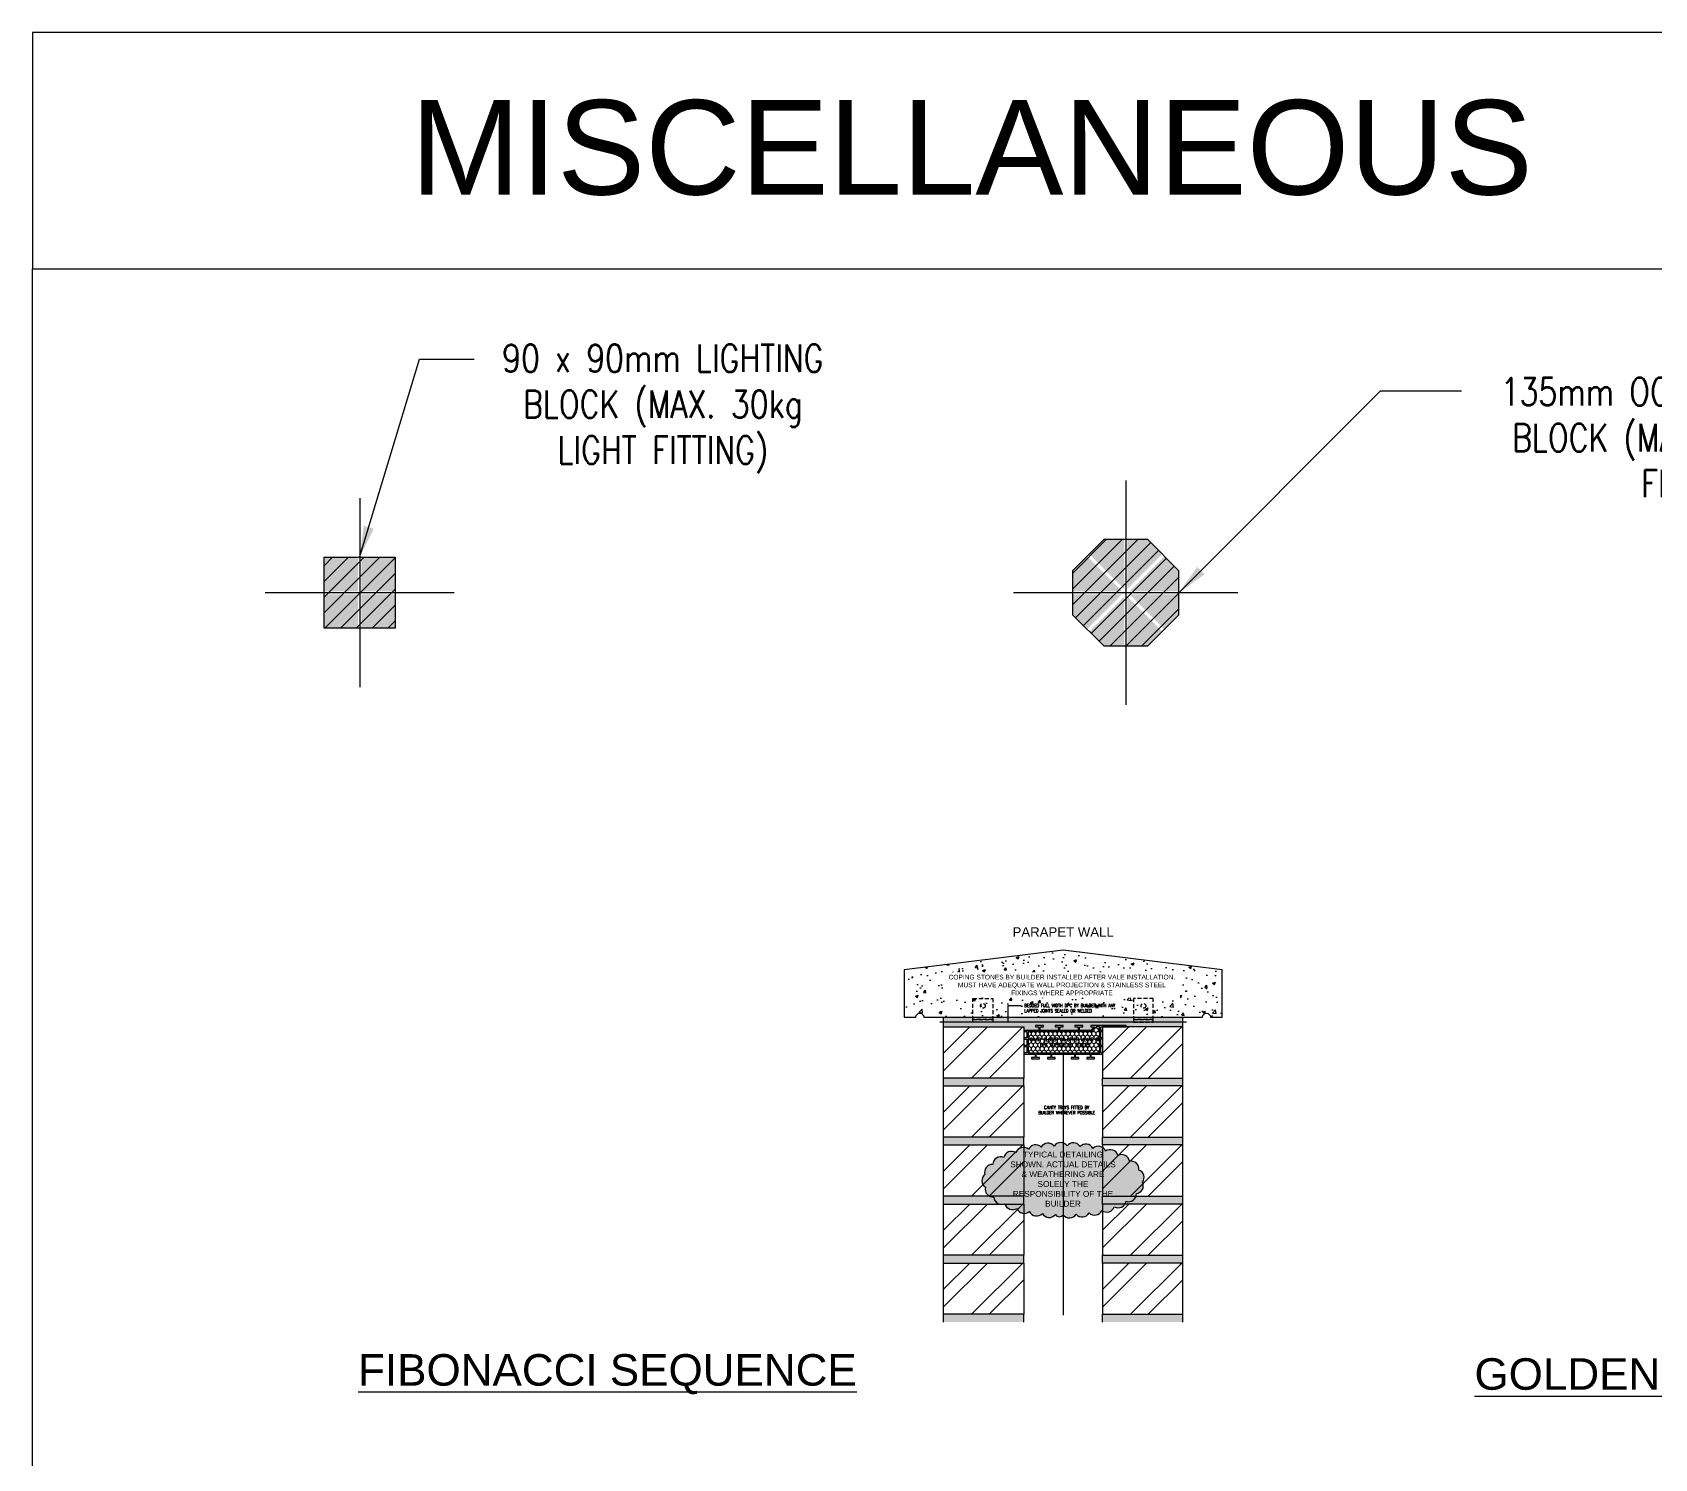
# Model space of a CAD drawing. Header units: millimetres. Extents: x 0 to 23312, y -3206 to 11448.
# Drawn here: x 0 to 2060, y 9637 to 11448 of the extents above; entities that cross this region are included whole.
import ezdxf

# ---------------------------------------------------------------- set-up
doc = ezdxf.new("R2010")
doc.units = ezdxf.units.MM
doc.header["$LTSCALE"] = 10
doc.linetypes.add('HIDDEN', pattern=[0.375, 0.25, -0.125])
for name, color, linetype in [('02 - Notes & Text', 251, 'Continuous'), ('40 - Detail Outline', 142, 'Continuous'), ('41 - Detail', 7, 'Continuous'), ('42 - Detail Hatch', 251, 'Continuous'), ('44 - Detail Text', 7, 'Continuous')]:
    doc.layers.add(name, color=color, linetype=linetype)
doc.styles.add('1-2', font='romans.shx', dxfattribs={"width": 0.8, "height": 4})
doc.styles.add('1-20', font='romans.shx', dxfattribs={"width": 0.8, "height": 40})
doc.linetypes.add('BATTING', pattern='A,0.00254,-2.54,[134,ltypeshp.shx,S=2.54,R=0,X=-2.54,Y=0],-5.08,[134,ltypeshp.shx,S=2.54,R=180,X=2.54,Y=0],-2.54', length=10.16254)
doc.dimstyles.new('1-2', dxfattribs={"dimtxt": 4, "dimasz": 4, "dimexe": 4, "dimexo": 4, "dimgap": 4, "dimtad": 1, "dimdec": 0, "dimzin": 0, "dimdsep": 46, "dimtxsty": '1-2', "dimblk": 'OBLIQUE', "dimcen": 4, "dimdle": 4, "dimclrd": 251, "dimclre": 251, "dimclrt": 251, "dimadec": 0, "dimazin": 0, "dimtfac": 1, "dimtdec": 0, "dimtix": 1, "dimtmove": 1, "dimatfit": 3, "dimfxl": 1, "dimtolj": 1, "dimtzin": 0, "dimlwd": 25, "dimarcsym": 0})
doc.dimstyles.new('1-20', dxfattribs={"dimtxt": 40, "dimasz": 40, "dimexe": 40, "dimexo": 40, "dimgap": 40, "dimtad": 1, "dimdec": 0, "dimzin": 0, "dimdsep": 46, "dimtxsty": '1-20', "dimblk": 'OBLIQUE', "dimcen": 40, "dimdle": 40, "dimclrd": 251, "dimclre": 251, "dimclrt": 251, "dimadec": 0, "dimazin": 0, "dimtfac": 1, "dimtdec": 0, "dimtix": 1, "dimtmove": 1, "dimatfit": 3, "dimfxl": 1, "dimtolj": 1, "dimtzin": 0, "dimlwd": 25, "dimarcsym": 0})
pattern_1 = [(45, (1241.35, 9427.94), (-33.676, 33.676), []), (45, (1263.8, 9427.94), (-33.676, 33.676), [])]
pattern_2 = [(30, (1241.3489, 9427.9387), (-0.0531712, 0.8858452), [0, -0.79375])]
pattern_3 = [(45, (1241.35, 9352.94), (-33.676, 33.676), []), (45, (1263.8, 9352.94), (-33.676, 33.676), [])]
pattern_4 = [(30, (1241.3489, 9352.9387), (-0.0531712, 0.8858452), [0, -0.79375])]
pattern_5 = [(45, (1241.35, 9277.94), (-33.676, 33.676), []), (45, (1263.8, 9277.94), (-33.676, 33.676), [])]
pattern_6 = [(30, (1241.3489, 9277.9387), (-0.0531712, 0.8858452), [0, -0.79375])]
pattern_7 = [(45, (1241.35, 9202.94), (-33.676, 33.676), []), (45, (1263.8, 9202.94), (-33.676, 33.676), [])]
pattern_8 = [(30, (1241.3489, 9202.9387), (-0.0531712, 0.8858452), [0, -0.79375])]
pattern_9 = [(45, (1241.35, 9127.94), (-33.676, 33.676), []), (45, (1263.8, 9127.94), (-33.676, 33.676), [])]
pattern_10 = [(30, (1241.3489, 9127.9387), (-0.0531712, 0.8858452), [0, -0.79375])]

# ---------------------------------------------------------------- blocks, each defined once
blk = doc.blocks.new('_Oblique')
at = {"color": 0, "linetype": 'ByBlock', "lineweight": -2}
blk.add_line((-0.5, -0.5), (0.5, 0.5), dxfattribs=at)
blk = doc.blocks.new('A$Cb42050df')
at = {"layer": '41 - Detail', "color": 3, "char_height": 40, "width": 697.165, "attachment_point": 5, "style": '1-20'}
for s, insert in [('\\A1;{\\fArial|b0|i0|c0|p34;\\W1;\\LFIBONACCI SEQUENCE}', (-1263.9, 1153.1)), ('\\A1;{\\fArial|b0|i0|c0|p34;\\W1;\\LGOLDEN RATIO}', (48.3, 1153.1))]:
    blk.add_mtext(s, dxfattribs=dict(at, insert=insert))

msp = doc.modelspace()

# ---------------------------------------------------------------- hatches: boundary and pattern name
h = msp.add_hatch()
h.set_pattern_fill('ANSI32', color=251, scale=5, style=0)
h.set_pattern_definition(pattern_1)
h.paths.add_polyline_path([(1156.924, 10185.036), (1258.924, 10185.036), (1258.924, 10120.036), (1156.924, 10120.036)])
at = {"ltscale": 2}
h = msp.add_hatch(dxfattribs=at)
h.set_pattern_fill('HONEY', color=251, angle=270, style=0)
h.set_pattern_definition([(270, (-18864.6554, 6301.178), (2.74963064, -4.7625), [3.175, -6.35]), (30, (-18864.6554, 6301.178), (2.74963066, 4.7625), [3.175, -6.35]), (330, (-18864.6554, 6301.178), (5.4992613, -1e-08), [-6.35, 3.175])])
edge = h.paths.add_edge_path()
edge.add_arc((1355.424, 10152.286), 0.25, 270, 360)
edge.add_line((1355.674, 10152.286), (1355.674, 10184.786))
edge.add_arc((1355.424, 10184.786), 0.25, 0, 90)
edge.add_line((1355.424, 10185.036), (1350.795, 10185.036))
edge.add_line((1350.795, 10185.036), (1344.795, 10179.036))
edge.add_line((1344.795, 10179.036), (1264.674, 10179.036))
edge.add_arc((1264.674, 10178.786), 0.25, 90, 180)
edge.add_line((1264.424, 10178.786), (1264.424, 10152.286))
edge.add_arc((1264.674, 10152.286), 0.25, 180, 270)
edge.add_line((1264.674, 10152.036), (1355.424, 10152.036))
h = msp.add_hatch()
h.set_pattern_fill('ANSI32', color=251, scale=5, style=0)
h.set_pattern_definition(pattern_1)
h.paths.add_polyline_path([(1460.924, 10185.036), (1358.924, 10185.036), (1358.924, 10120.036), (1460.924, 10120.036)])
h = msp.add_hatch()
h.set_pattern_fill('ANSI32', color=251, scale=5, style=0)
h.set_pattern_definition(pattern_3)
h.paths.add_polyline_path([(1156.924, 10110.036), (1258.924, 10110.036), (1258.924, 10045.036), (1156.924, 10045.036)])
h = msp.add_hatch()
h.set_pattern_fill('ANSI32', color=251, scale=5, style=0)
h.set_pattern_definition(pattern_3)
h.paths.add_polyline_path([(1460.924, 10110.036), (1358.924, 10110.036), (1358.924, 10045.036), (1460.924, 10045.036)])
h = msp.add_hatch()
h.set_pattern_fill('ANSI32', color=251, scale=5, style=0)
h.set_pattern_definition(pattern_5)
h.paths.add_polyline_path([(1156.924, 10035.036), (1258.924, 10035.036), (1258.924, 9970.036), (1156.924, 9970.036)])
h = msp.add_hatch()
h.set_pattern_fill('ANSI32', color=251, scale=5, style=0)
h.set_pattern_definition(pattern_5)
h.paths.add_polyline_path([(1460.924, 10035.036), (1358.924, 10035.036), (1358.924, 9970.036), (1460.924, 9970.036)])
h = msp.add_hatch()
h.set_pattern_fill('ANSI32', color=251, scale=5, style=0)
h.set_pattern_definition(pattern_7)
h.paths.add_polyline_path([(1156.924, 9960.036), (1258.924, 9960.036), (1258.924, 9895.036), (1156.924, 9895.036)])
h = msp.add_hatch()
h.set_pattern_fill('ANSI32', color=251, scale=5, style=0)
h.set_pattern_definition(pattern_7)
h.paths.add_polyline_path([(1460.924, 9960.036), (1358.924, 9960.036), (1358.924, 9895.036), (1460.924, 9895.036)])
h = msp.add_hatch()
h.set_pattern_fill('ANSI32', color=251, scale=5, style=0)
h.set_pattern_definition(pattern_9)
h.paths.add_polyline_path([(1156.924, 9885.036), (1258.924, 9885.036), (1258.924, 9820.036), (1156.924, 9820.036)])
h = msp.add_hatch()
h.set_pattern_fill('ANSI32', color=251, scale=5, style=0)
h.set_pattern_definition(pattern_9)
h.paths.add_polyline_path([(1460.924, 9885.036), (1358.924, 9885.036), (1358.924, 9820.036), (1460.924, 9820.036)])
at = {"layer": '40 - Detail Outline', "ltscale": 10}
h = msp.add_hatch(color=69, dxfattribs=at)
h.dxf.hatch_style = 1
h.paths.add_polyline_path([(1339.268, 10782.567), (1320.912, 10764.211), (1320.912, 10738.251), (1383.583, 10738.251)])
h.paths.add_polyline_path([(1386.412, 10803.751), (1360.452, 10803.751), (1342.096, 10785.395), (1386.412, 10741.08)])
h.paths.add_polyline_path([(1434.727, 10785.395), (1416.371, 10803.751), (1390.412, 10803.751), (1390.412, 10741.08)])
h.paths.add_polyline_path([(1455.912, 10764.211), (1437.556, 10782.567), (1393.24, 10738.251), (1455.912, 10738.251)])
h.paths.add_polyline_path([(1455.912, 10734.251), (1393.24, 10734.251), (1437.556, 10689.936), (1455.912, 10708.292)])
h.paths.add_polyline_path([(1390.412, 10731.423), (1390.412, 10668.751), (1416.371, 10668.751), (1434.727, 10687.108)])
h.paths.add_polyline_path([(1386.412, 10731.423), (1342.096, 10687.108), (1360.452, 10668.751), (1386.412, 10668.751)])
h.paths.add_polyline_path([(1383.583, 10734.251), (1320.912, 10734.251), (1320.912, 10708.292), (1339.268, 10689.936)])
h = msp.add_hatch(color=69, dxfattribs=at)
h.dxf.hatch_style = 1
h.paths.add_polyline_path([(460.612, 10781.251), (417.612, 10781.251), (417.612, 10738.251), (460.612, 10738.251)])
h.paths.add_polyline_path([(460.612, 10734.251), (417.612, 10734.251), (417.612, 10691.251), (460.612, 10691.251)])
h.paths.add_polyline_path([(413.612, 10734.251), (370.612, 10734.251), (370.612, 10691.251), (413.612, 10691.251)])
h.paths.add_polyline_path([(413.612, 10781.251), (370.612, 10781.251), (370.612, 10738.251), (413.612, 10738.251)])
h = msp.add_hatch(dxfattribs=at)
h.set_pattern_fill('AR-CONC', color=251, scale=0.2)
h.set_pattern_definition([(50, (-18864.655, 6301.178), (36.436934, -3.187817), [3.81, -41.91]), (355, (-18864.655, 6301.178), (-7.048684, 38.21137), [3.048, -33.52812]), (100.45144, (-18861.62, 6300.912), (29.38825, 35.02355), [3.238, -35.61805]), (46.1842, (-18864.655, 6311.34), (54.21581, -8.40847), [5.715, -62.865]), (96.63556, (-18860.14, 6310.637), (47.48083, 49.48522), [4.857, -53.42712]), (351.18415, (-18864.655, 6311.34), (47.48083, 49.48522), [4.572, -50.29195]), (21, (-18859.575, 6308.798), (30.32288, -20.45304), [3.81, -41.91]), (326, (-18859.575, 6308.798), (12.360406, 36.83759), [3.048, -33.528]), (71.45144, (-18857.05, 6307.094), (42.683284, 16.384554), [3.238, -35.61799]), (37.5, (-18864.655, 6301.178), (0.617721, 16.911008), [0, -33.1216, 0, -34.036, 0, -33.655]), (7.5, (-18864.655, 6301.178), (13.363933, 20.036115), [0, -19.4056, 0, -32.3596, 0, -12.827]), (327.5, (-18875.984, 6301.178), (27.118119, -1.145749), [0, -12.7, 0, -39.624, 0, -52.578]), (317.5, (-18881.064, 6301.178), (29.625836, 5.085298), [0, -16.51, 0, -26.3144, 0, -37.338])])
h.paths.add_polyline_path([(1308.924, 10282.276), (1106.924, 10257.276), (1106.924, 10197.276), (1121.924, 10197.276, -1), (1131.924, 10197.276), (1485.924, 10197.276, -1), (1495.924, 10197.276), (1510.924, 10197.276), (1510.924, 10257.276)])
h.paths.add_polyline_path([(1273.73, 10231.919), (1340.999, 10231.919), (1340.999, 10244.283), (1273.73, 10244.283)], flags=24)
at = {"layer": '40 - Detail Outline'}
h = msp.add_hatch(dxfattribs=at)
h.set_pattern_fill('DOTS', color=251, scale=0.5, angle=30, style=0)
h.set_pattern_definition([(30, (0, 11447.7758), (-0.05317117, 0.88584516), [0, -0.79375])])
h.paths.add_polyline_path([(1460.924, 10197.276), (1156.924, 10197.276), (1156.924, 10185.036), (1258.924, 10185.036), (1258.924, 10180.536), (1278.174, 10180.536), (1278.174, 10185.036), (1273.924, 10185.036), (1273.924, 10186.536), (1276.174, 10186.536), (1276.424, 10186.286), (1276.674, 10186.536), (1281.174, 10186.536), (1281.424, 10186.286), (1281.674, 10186.536), (1283.924, 10186.536), (1283.924, 10185.036), (1279.674, 10185.036), (1279.674, 10180.536), (1303.174, 10180.536), (1303.174, 10185.036), (1298.924, 10185.036), (1298.924, 10186.536), (1301.174, 10186.536), (1301.424, 10186.286), (1301.674, 10186.536), (1306.174, 10186.536), (1306.424, 10186.286), (1306.674, 10186.536), (1308.924, 10186.536), (1308.924, 10185.036), (1304.674, 10185.036), (1304.674, 10180.536), (1328.174, 10180.536), (1328.174, 10185.036), (1323.924, 10185.036), (1323.924, 10186.536), (1326.174, 10186.536), (1326.424, 10186.286), (1326.674, 10186.536), (1331.174, 10186.536), (1331.424, 10186.286), (1331.674, 10186.536), (1333.924, 10186.536), (1333.924, 10185.036), (1329.674, 10185.036), (1329.674, 10180.536), (1344.174, 10180.536), (1348.674, 10185.036), (1343.924, 10185.036), (1343.924, 10186.536), (1346.294, 10186.536), (1346.424, 10186.666), (1346.554, 10186.536), (1351.294, 10186.536), (1351.424, 10186.666), (1351.554, 10186.536), (1356.294, 10186.536), (1356.424, 10186.666), (1356.554, 10186.536), (1361.294, 10186.536), (1361.424, 10186.666), (1361.554, 10186.536), (1366.294, 10186.536), (1366.424, 10186.666), (1366.554, 10186.536), (1371.294, 10186.536), (1371.424, 10186.666), (1371.554, 10186.536), (1376.294, 10186.536), (1376.424, 10186.666), (1376.554, 10186.536), (1381.294, 10186.536), (1381.424, 10186.666), (1381.554, 10186.536), (1386.294, 10186.536), (1386.424, 10186.666), (1386.554, 10186.536), (1388.924, 10186.536), (1388.924, 10185.036), (1460.924, 10185.036)])
h = msp.add_hatch(dxfattribs=at)
h.set_pattern_fill('DOTS', color=251, scale=0.5, angle=30, style=0)
h.set_pattern_definition(pattern_2)
h.paths.add_polyline_path([(1156.924, 10120.036), (1156.924, 10110.036), (1258.924, 10110.036), (1258.924, 10120.036)])
h = msp.add_hatch(dxfattribs=at)
h.set_pattern_fill('DOTS', color=251, scale=0.5, angle=30, style=0)
h.set_pattern_definition(pattern_2)
h.paths.add_polyline_path([(1460.924, 10120.036), (1460.924, 10110.036), (1358.924, 10110.036), (1358.924, 10120.036)])
h = msp.add_hatch(dxfattribs=at)
h.set_pattern_fill('DOTS', color=251, scale=0.5, angle=30, style=0)
h.set_pattern_definition(pattern_4)
h.paths.add_polyline_path([(1156.924, 10045.036), (1156.924, 10035.036), (1258.924, 10035.036), (1258.924, 10045.036)])
h = msp.add_hatch(dxfattribs=at)
h.set_pattern_fill('DOTS', color=251, scale=0.5, angle=30, style=0)
h.set_pattern_definition(pattern_4)
h.paths.add_polyline_path([(1460.924, 10045.036), (1460.924, 10035.036), (1358.924, 10035.036), (1358.924, 10045.036)])
h = msp.add_hatch(dxfattribs=at)
h.set_pattern_fill('DOTS', color=251, scale=0.5, angle=30, style=0)
h.set_pattern_definition(pattern_6)
h.paths.add_polyline_path([(1156.924, 9970.036), (1156.924, 9960.036), (1258.924, 9960.036), (1258.924, 9970.036)])
h = msp.add_hatch(dxfattribs=at)
h.set_pattern_fill('DOTS', color=251, scale=0.5, angle=30, style=0)
h.set_pattern_definition(pattern_6)
h.paths.add_polyline_path([(1460.924, 9970.036), (1460.924, 9960.036), (1358.924, 9960.036), (1358.924, 9970.036)])
h = msp.add_hatch(dxfattribs=at)
h.set_pattern_fill('DOTS', color=251, scale=0.5, angle=30, style=0)
h.set_pattern_definition(pattern_8)
h.paths.add_polyline_path([(1156.924, 9895.036), (1156.924, 9885.036), (1258.924, 9885.036), (1258.924, 9895.036)])
h = msp.add_hatch(dxfattribs=at)
h.set_pattern_fill('DOTS', color=251, scale=0.5, angle=30, style=0)
h.set_pattern_definition(pattern_8)
h.paths.add_polyline_path([(1460.924, 9895.036), (1460.924, 9885.036), (1358.924, 9885.036), (1358.924, 9895.036)])
h = msp.add_hatch(dxfattribs=at)
h.set_pattern_fill('DOTS', color=251, scale=0.5, angle=30, style=0)
h.set_pattern_definition(pattern_10)
h.paths.add_polyline_path([(1156.924, 9820.036), (1156.924, 9810.036), (1258.924, 9810.036), (1258.924, 9820.036)])
h = msp.add_hatch(dxfattribs=at)
h.set_pattern_fill('DOTS', color=251, scale=0.5, angle=30, style=0)
h.set_pattern_definition(pattern_10)
h.paths.add_polyline_path([(1460.924, 9820.036), (1460.924, 9810.036), (1358.924, 9810.036), (1358.924, 9820.036)])
at = {"layer": '42 - Detail Hatch', "ltscale": 10}
h = msp.add_hatch(dxfattribs=at)
h.set_pattern_fill('JIS_WOOD', color=251, scale=20)
h.paths.add_polyline_path([(1455.912, 10764.211), (1416.371, 10803.751), (1360.452, 10803.751), (1320.912, 10764.211), (1320.912, 10708.292), (1360.452, 10668.751), (1416.371, 10668.751), (1455.912, 10708.292)])
h = msp.add_hatch(dxfattribs=at)
h.set_pattern_fill('JIS_WOOD', color=251, scale=20)
h.paths.add_polyline_path([(370.612, 10781.251), (460.612, 10781.251), (460.612, 10691.251), (370.612, 10691.251)])
at = {"layer": '44 - Detail Text', "ltscale": 10}
h = msp.add_hatch(color=69, dxfattribs=at)
h.dxf.hatch_style = 1
edge = h.paths.add_edge_path()
edge.add_arc((1317.004, 9952.42), 10.069, 217.04926, 327.04926)
edge.add_arc((1333.019, 9953.587), 10.069, 221.287893, 331.287893)
edge.add_arc((1348.845, 9955.992), 10.068, 225.995533, 335.995533)
edge.add_arc((1364.282, 9959.794), 10.066, 231.689332, 341.689332)
edge.add_arc((1378.958, 9965.292), 10.06, 239.41448, 349.41448)
edge.add_arc((1391.97, 9972.982), 10.036, 251.870574, 361.870573)
edge.add_arc((1400.768, 9983.135), 9.902, 277.151369, 387.151369)
edge.add_arc((1401.962, 9993.864), 9.828, 320.808593, 430.808593)
edge.add_arc((1395.263, 10004.46), 10.016, 352.460492, 462.460492)
edge.add_arc((1383.132, 10012.921), 10.056, 7.532875, 117.532875)
edge.add_arc((1368.821, 10019.02), 10.065, 16.264742, 126.264741)
edge.add_arc((1353.561, 10023.295), 10.068, 22.421037, 132.421037)
edge.add_arc((1337.827, 10026.1), 10.069, 27.35768, 137.35768)
edge.add_arc((1321.854, 10027.63), 10.069, 31.698267, 141.698267)
edge.add_arc((1305.786, 10027.98), 10.069, 35.809268, 145.809268)
edge.add_arc((1289.741, 10027.169), 10.069, 39.975106, 149.975105)
edge.add_arc((1273.841, 10025.151), 10.068, 44.498961, 154.49896)
edge.add_arc((1258.259, 10021.794), 10.067, 49.819503, 159.819503)
edge.add_arc((1243.294, 10016.851), 10.063, 56.760616, 166.760616)
edge.add_arc((1229.621, 10009.886), 10.048, 67.29652, 177.29652)
edge.add_arc((1219.118, 10000.405), 9.966, 87.32125, 197.321249)
edge.add_arc((1215.517, 9989.641), 9.785, 127.176537, 237.176537)
edge.add_arc((1219.867, 9978.884), 9.981, 165.285576, 275.285576)
edge.add_arc((1230.813, 9969.637), 10.05, 183.950362, 293.950362)
edge.add_arc((1244.657, 9962.886), 10.063, 193.997131, 303.997131)
edge.add_arc((1259.7, 9958.107), 10.067, 200.730583, 310.730583)
edge.add_arc((1275.322, 9954.884), 10.069, 205.950432, 315.950432)
edge.add_arc((1291.241, 9952.983), 10.069, 210.425356, 320.425356)
edge.add_arc((1304.06, 9949.95), 6.084, 213.7662, 323.7662)

# ---------------------------------------------------------------- linework, layer by layer
at = {"color": 251, "linetype": 'BATTING', "ltscale": 0.48}
msp.add_line((1308.924, 10150.536), (1308.924, 9818.822), dxfattribs=at)
at = {"ltscale": 10}
for p, q in [((1156.924, 10110.036), (1156.924, 10120.036)), ((1258.924, 10110.036), (1258.924, 10120.036)), ((1358.924, 10110.036), (1358.924, 10120.036)), ((1460.924, 10110.036), (1460.924, 10120.036)), ((1156.924, 10035.036), (1156.924, 10045.036)), ((1258.924, 10035.036), (1258.924, 10045.036)), ((1358.924, 10035.036), (1358.924, 10045.036)), ((1460.924, 10035.036), (1460.924, 10045.036)), ((1156.924, 9960.036), (1156.924, 9970.036)), ((1258.924, 9960.036), (1258.924, 9970.036)), ((1358.924, 9960.036), (1358.924, 9970.036)), ((1460.924, 9960.036), (1460.924, 9970.036)), ((1156.924, 9885.036), (1156.924, 9895.036)), ((1258.924, 9885.036), (1258.924, 9895.036)), ((1358.924, 9885.036), (1358.924, 9895.036)), ((1460.924, 9885.036), (1460.924, 9895.036)), ((1156.924, 9810.036), (1156.924, 9820.036)), ((1258.924, 9810.036), (1258.924, 9820.036)), ((1358.924, 9810.036), (1358.924, 9820.036)), ((1460.924, 9810.036), (1460.924, 9820.036))]:
    msp.add_line(p, q, dxfattribs=at)
at = {"color": 7, "ltscale": 10}
for points in [[(1156.924, 10185.036), (1156.924, 10197.276)], [(1460.924, 10185.036), (1460.924, 10197.276)]]:
    msp.add_lwpolyline(points, dxfattribs=at)
at = {"color": 142, "ltscale": 10}
for points in [[(1156.924, 10185.036), (1258.924, 10185.036), (1258.924, 10120.036), (1156.924, 10120.036)], [(1460.924, 10185.036), (1358.924, 10185.036), (1358.924, 10120.036), (1460.924, 10120.036)], [(1156.924, 10110.036), (1258.924, 10110.036), (1258.924, 10045.036), (1156.924, 10045.036)], [(1460.924, 10110.036), (1358.924, 10110.036), (1358.924, 10045.036), (1460.924, 10045.036)], [(1156.924, 10035.036), (1258.924, 10035.036), (1258.924, 9970.036), (1156.924, 9970.036)], [(1460.924, 10035.036), (1358.924, 10035.036), (1358.924, 9970.036), (1460.924, 9970.036)], [(1156.924, 9960.036), (1258.924, 9960.036), (1258.924, 9895.036), (1156.924, 9895.036)], [(1460.924, 9960.036), (1358.924, 9960.036), (1358.924, 9895.036), (1460.924, 9895.036)], [(1156.924, 9885.036), (1258.924, 9885.036), (1258.924, 9820.036), (1156.924, 9820.036)], [(1460.924, 9885.036), (1358.924, 9885.036), (1358.924, 9820.036), (1460.924, 9820.036)]]:
    msp.add_lwpolyline(points, close=True, dxfattribs=at)
at = {"color": 251, "linetype": 'HIDDEN', "ltscale": 2}
for points in [[(1219.424, 10191.156), (1194.424, 10191.156), (1194.424, 10194.156), (1219.424, 10194.156)], [(1398.424, 10191.156), (1423.424, 10191.156), (1423.424, 10194.156), (1398.424, 10194.156)]]:
    msp.add_lwpolyline(points, close=True, dxfattribs=at)
at = {"color": 142, "ltscale": 2}
msp.add_lwpolyline([(1357.424, 10152.036), (1356.924, 10152.036), (1356.924, 10160.086), (1358.924, 10160.086), (1358.924, 10161.336), (1356.924, 10161.336), (1356.924, 10169.736), (1358.924, 10169.736), (1358.924, 10170.986), (1356.924, 10170.986), (1356.924, 10179.286), (1358.924, 10179.286), (1358.924, 10180.536), (1356.924, 10180.536), (1356.924, 10185.036), (1388.924, 10185.036), (1388.924, 10186.536), (1386.554, 10186.536), (1386.424, 10186.666), (1386.294, 10186.536), (1381.554, 10186.536), (1381.424, 10186.666), (1381.294, 10186.536), (1376.554, 10186.536), (1376.424, 10186.666), (1376.294, 10186.536), (1371.554, 10186.536), (1371.424, 10186.666), (1371.294, 10186.536), (1366.554, 10186.536), (1366.424, 10186.666), (1366.294, 10186.536), (1361.554, 10186.536), (1361.424, 10186.666), (1361.294, 10186.536), (1356.554, 10186.536), (1356.424, 10186.666), (1356.294, 10186.536), (1351.554, 10186.536), (1351.424, 10186.666), (1351.294, 10186.536), (1346.554, 10186.536), (1346.424, 10186.666), (1346.294, 10186.536), (1343.924, 10186.536), (1343.924, 10185.036), (1348.674, 10185.036), (1344.174, 10180.536), (1329.674, 10180.536), (1329.674, 10185.036), (1333.924, 10185.036), (1333.924, 10186.536), (1331.674, 10186.536), (1331.424, 10186.286), (1331.174, 10186.536), (1326.674, 10186.536), (1326.424, 10186.286), (1326.174, 10186.536), (1323.924, 10186.536), (1323.924, 10185.036), (1328.174, 10185.036), (1328.174, 10180.536), (1304.674, 10180.536), (1304.674, 10185.036), (1308.924, 10185.036), (1308.924, 10186.536), (1306.674, 10186.536), (1306.424, 10186.286), (1306.174, 10186.536), (1301.674, 10186.536), (1301.424, 10186.286), (1301.174, 10186.536), (1298.924, 10186.536), (1298.924, 10185.036), (1303.174, 10185.036), (1303.174, 10180.536), (1279.674, 10180.536), (1279.674, 10185.036), (1283.924, 10185.036), (1283.924, 10186.536), (1281.674, 10186.536), (1281.424, 10186.286), (1281.174, 10186.536), (1276.674, 10186.536), (1276.424, 10186.286), (1276.174, 10186.536), (1273.924, 10186.536), (1273.924, 10185.036), (1278.174, 10185.036), (1278.174, 10180.536), (1258.924, 10180.536), (1258.924, 10179.036), (1262.924, 10179.036), (1262.924, 10171.036), (1258.924, 10171.036), (1258.924, 10169.536), (1262.924, 10169.536), (1262.924, 10161.536), (1258.924, 10161.536), (1258.924, 10160.036), (1262.924, 10160.036), (1262.924, 10152.036), (1258.924, 10152.036), (1258.924, 10150.536), (1273.174, 10150.536), (1273.174, 10146.036), (1268.924, 10146.036), (1268.924, 10144.536), (1271.174, 10144.536), (1271.424, 10144.786), (1271.674, 10144.536), (1276.174, 10144.536), (1276.424, 10144.786), (1276.674, 10144.536), (1278.924, 10144.536), (1278.924, 10146.036), (1274.674, 10146.036), (1274.674, 10150.536), (1293.174, 10150.536), (1293.174, 10146.036), (1288.924, 10146.036), (1288.924, 10144.536), (1291.174, 10144.536), (1291.424, 10144.786), (1291.674, 10144.536), (1296.174, 10144.536), (1296.424, 10144.786), (1296.674, 10144.536), (1298.924, 10144.536), (1298.924, 10146.036), (1294.674, 10146.036), (1294.674, 10150.536), (1323.174, 10150.536), (1323.174, 10146.036), (1318.924, 10146.036), (1318.924, 10144.536), (1321.174, 10144.536), (1321.424, 10144.786), (1321.674, 10144.536), (1326.174, 10144.536), (1326.424, 10144.786), (1326.674, 10144.536), (1328.924, 10144.536), (1328.924, 10146.036), (1324.674, 10146.036), (1324.674, 10150.536), (1343.174, 10150.536), (1343.174, 10146.036), (1338.924, 10146.036), (1338.924, 10144.536), (1341.174, 10144.536), (1341.424, 10144.786), (1341.674, 10144.536), (1346.174, 10144.536), (1346.424, 10144.786), (1346.674, 10144.536), (1348.924, 10144.536), (1348.924, 10146.036), (1344.674, 10146.036), (1344.674, 10150.536), (1358.924, 10150.536), (1358.924, 10152.036), (1356.924, 10152.036)], dxfattribs=at)
msp.add_lwpolyline([(1355.424, 10152.036, 0.41421356), (1355.674, 10152.286), (1355.674, 10184.786, 0.41421356), (1355.424, 10185.036), (1350.795, 10185.036), (1344.795, 10179.036), (1264.674, 10179.036, 0.41421356), (1264.424, 10178.786), (1264.424, 10152.286, 0.41421356), (1264.674, 10152.036)], format="xyb", close=True, dxfattribs=at)
at = {"layer": '40 - Detail Outline', "color": 2, "ltscale": 10}
for p, q in [((1388.412, 10878.751), (1388.412, 10593.751)), ((415.612, 10856.251), (415.612, 10616.251)), ((535.612, 10736.251), (295.612, 10736.251)), ((1530.912, 10736.251), (1245.912, 10736.251))]:
    msp.add_line(p, q, dxfattribs=at)
at = {"layer": '40 - Detail Outline', "color": 3}
msp.add_lwpolyline([(13142.58, 11447.776), (0, 11447.776), (0, 11147.776), (13142.58, 11147.776)], close=True, dxfattribs=at)
at = {"layer": '40 - Detail Outline', "color": 3, "ltscale": 10}
msp.add_lwpolyline([(0, 11147.776), (13142.58, 11147.776), (13142.58, -3206.341), (0, -3206.341)], close=True, dxfattribs=at)
at = {"layer": '40 - Detail Outline', "ltscale": 10}
for points in [[(1455.912, 10764.211), (1416.371, 10803.751), (1360.452, 10803.751), (1320.912, 10764.211), (1320.912, 10708.292), (1360.452, 10668.751), (1416.371, 10668.751), (1455.912, 10708.292)], [(370.612, 10781.251), (460.612, 10781.251), (460.612, 10691.251), (370.612, 10691.251)]]:
    msp.add_lwpolyline(points, close=True, dxfattribs=at)
msp.add_lwpolyline([(1131.924, 10197.276), (1485.924, 10197.276, -1), (1495.924, 10197.276), (1510.924, 10197.276), (1510.924, 10257.276), (1308.924, 10282.276), (1106.924, 10257.276), (1106.924, 10197.276), (1121.924, 10197.276, -1)], format="xyb", close=True, dxfattribs=at)
at = {"layer": '40 - Detail Outline', "color": 1, "linetype": 'HIDDEN', "ltscale": 2, "const_width": 1.5}
msp.add_lwpolyline([(1151.924, 10191.156), (1465.924, 10191.156)], dxfattribs=at)
at = {"layer": '44 - Detail Text', "color": 3}
msp.add_lwpolyline([(1308.968, 9946.353, 0.52056705), (1325.454, 9946.943, 0.52056705), (1341.85, 9948.75, 0.52056705), (1358.042, 9951.896, 0.52056705), (1373.839, 9956.632, 0.52056705), (1388.847, 9963.444, 0.52056705), (1402, 9973.31, 0.52056705), (1409.579, 9987.654, 0.52056705), (1405.192, 10003.145, 0.52056705), (1393.102, 10014.24, 0.52056705), (1378.484, 10021.839, 0.52056705), (1362.868, 10027.135, 0.52056705), (1346.77, 10030.727, 0.52056705), (1330.421, 10032.921, 0.52056705), (1313.952, 10033.871, 0.52056705), (1297.457, 10033.638, 0.52056705), (1281.023, 10032.208, 0.52056705), (1264.754, 10029.485, 0.52056705), (1248.81, 10025.267, 0.52056705), (1233.499, 10019.155, 0.52056705), (1219.584, 10010.36, 0.52056705), (1209.604, 9997.437, 0.52056705), (1210.213, 9981.419, 0.52056705), (1220.786, 9968.945, 0.52056705), (1234.893, 9960.452, 0.52056705), (1250.284, 9954.543, 0.52056705), (1266.268, 9950.478, 0.52056705), (1282.558, 9947.883, 0.52056705), (1299.002, 9946.568, 0.52056705)], format="xyb", close=True, dxfattribs=at)

# ---------------------------------------------------------------- block references
at = {"layer": '40 - Detail Outline', "color": 254, "ltscale": 10}
msp.add_blockref('A$Cb42050df', (1994.052, 8590.784), dxfattribs=at)

# ---------------------------------------------------------------- texts
at = {"color": 251, "ltscale": 10, "char_height": 4, "attachment_point": 1, "style": '1-2'}
for s, insert, width in [('\\pxqc;CAVITY CLOSER OR OTHER MEANS OF DPC SUPPORT BY OTHERS', (1266.441, 10170.863), 89.50048), ('\\pxqc;CAVITY TRAYS FITTED BY BUILDER WHEREVER POSSIBLE', (1275.976, 10084.663), 75.04051)]:
    msp.add_mtext(s, dxfattribs=dict(at, insert=insert, width=width))
at = {"layer": '02 - Notes & Text', "ltscale": 10, "char_height": 35, "attachment_point": 1, "style": '1-2'}
for s, insert, width in [('\\pxqc;90 x 90mm LIGHTING BLOCK (MAX. 30kg LIGHT FITTING)', (574.886, 11051.604), 451.24822), ('\\pxqc;135mm OCTAGONAL FINIAL BLOCK (MAX. 30kg LIGHT FITTING)', (1828.336, 11009.122), 576.38356)]:
    msp.add_mtext(s, dxfattribs=dict(at, insert=insert, width=width))
at = {"layer": '41 - Detail', "color": 3, "insert": (1192.728, 11301.03), "char_height": 120, "width": 5616.64438, "attachment_point": 5, "style": '1-20'}
msp.add_mtext('\\A1;{\\fArial|b0|i0|c0|p34;\\W1;MISCELLANEOUS}', dxfattribs=at)
at = {"layer": '44 - Detail Text', "color": 3, "insert": (1308.678, 9991.619), "char_height": 7.5, "width": 142.10725, "attachment_point": 5, "style": '1-2'}
msp.add_mtext('{\\fArial|b0|i0|c0|p34;\\W1;TYPICAL DETAILING SHOWN. ACTUAL DETAILS & WEATHERING ARE SOLELY THE RESPONSIBILITY OF THE BUILDER}', dxfattribs=at)

# ---------------------------------------------------------------- leaders
at = {"layer": '40 - Detail Outline', "ltscale": 10}
for points in [[(415.519, 10781.106), (491.698, 11032.758), (560.776, 11032.758)], [(1455.411, 10735.944), (1712.065, 10992.52), (1814.746, 10992.52)]]:
    msp.add_leader(points, dimstyle='1-20', override={"dimgap": 40, "dimtad": 0}, dxfattribs=at)

# ---------------------------------------------------------------- next in the draw order: texts
at = {"layer": '02 - Notes & Text', "color": 251, "insert": (1308.924, 10305.458), "char_height": 12, "attachment_point": 5, "style": '1-2', "bg_fill": 2}
msp.add_mtext('\\A1;{\\fArial|b0|i0|c0|p34;\\W1;\\C3;PARAPET WALL}', dxfattribs=at)
at = {"layer": '02 - Notes & Text', "color": 251, "insert": (1307.348, 10238.144), "char_height": 6, "width": 293.74569, "attachment_point": 5, "style": '1-2', "bg_fill": 2}
msp.add_mtext('\\A1;{\\fArial|b0|i0|c0|p34;\\W1;\\C3;COPING STONES BY BUILDER INSTALLED AFTER VALE INSTALLATION. MUST HAVE ADEQUATE WALL PROJECTION & STAINLESS STEEL FIXINGS WHERE APPROPRIATE}', dxfattribs=at)

# ---------------------------------------------------------------- next in the draw order: linework, layer by layer
at = {"color": 251, "linetype": 'HIDDEN', "ltscale": 2}
for points in [[(1219.424, 10194.156), (1194.424, 10194.156), (1194.424, 10221.156), (1219.424, 10221.156)], [(1398.424, 10194.156), (1423.424, 10194.156), (1423.424, 10221.156), (1398.424, 10221.156)]]:
    msp.add_lwpolyline(points, close=True, dxfattribs=at)
for centre in [(1206.924, 10211.592), (1410.924, 10211.592)]:
    msp.add_circle(centre, 3, dxfattribs=at)

# ---------------------------------------------------------------- next in the draw order: texts
at = {"color": 251, "ltscale": 10, "insert": (1259.708, 10214.104), "char_height": 4, "width": 119.85726, "attachment_point": 1, "style": '1-2'}
msp.add_mtext('BEDDED FULL WIDTH DPC BY BUILDER WITH ANY LAPPED JOINTS SEALED OR WELDED', dxfattribs=at)

# ---------------------------------------------------------------- next in the draw order: leaders
at = {"color": 1, "ltscale": 10, "annotation_type": 0, "has_hookline": 1, "hookline_direction": 0, "text_width": 107.581}
msp.add_leader([(1238.963, 10191.156), (1238.963, 10212.104), (1255.708, 10212.104)], dimstyle='1-2', override={"dimgap": 4, "dimtad": 0}, dxfattribs=at)

doc.saveas('drawing.dxf')
